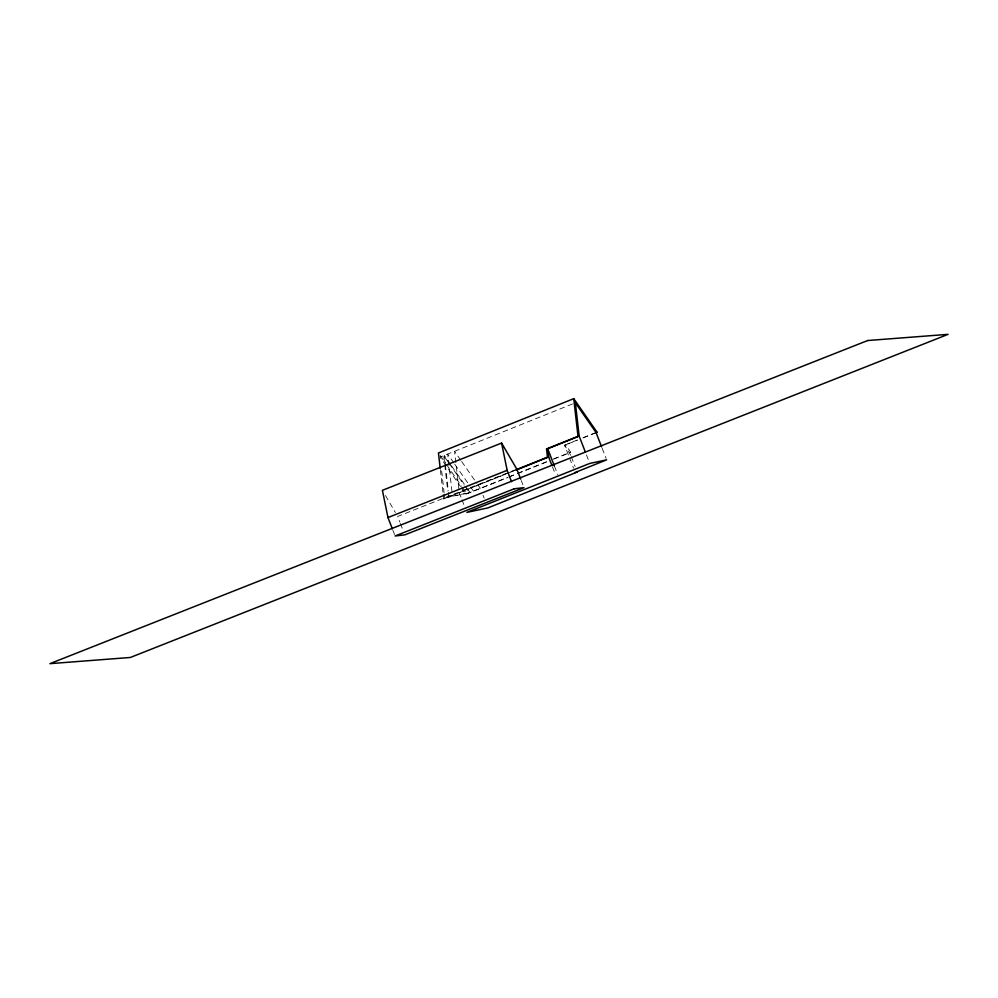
<?xml version="1.0" encoding="UTF-8"?>
<svg xmlns="http://www.w3.org/2000/svg" width="998" height="998" viewBox="0 0 998 998"><rect width="100%" height="100%" fill="white"/><g stroke="black" fill="none" stroke-linecap="round" stroke-linejoin="round"><path stroke-width="0.75" stroke-dasharray="4.99 3.74" d="M572.503 403.953L440.081 457.121L460.515 486.5M577.443 439.981L564.569 445.145L577.218 440.268M583.169 437.685L596.043 432.508M583.007 437.947L596.031 432.72M443.149 494.297L443.673 498.888L515.766 469.946M443.673 498.888L515.479 470.27M461.4 487.785L465.841 494.172L507.708 477.356M509.155 476.782L516.353 473.888M517.8 473.314L548.064 461.163M553.828 458.843L570.756 452.256L565.654 444.921M465.841 494.172L507.308 477.73M508.755 477.144L515.966 474.25M517.401 473.676L547.69 461.513M553.453 459.205L570.756 452.256M515.417 469.771L397.678 516.44L399.874 522.104M460.789 460.253L454.577 451.308L459.292 492.837L461.45 498.414M461.675 461.525L476.782 483.244M477.668 484.517L480.337 488.346M453.915 463.01L447.703 454.065L452.244 494.047M454.801 464.282L469.908 486.001M470.794 487.274L473.464 491.116M450.522 464.369L444.297 455.425L445.17 463.109M451.408 465.642L466.503 487.361M467.401 488.646L470.058 492.476L449.013 496.954L448.489 492.338M448.164 462.049L443.723 455.662L444.597 463.346M449.05 463.322L464.157 485.04M465.043 486.325L469.484 492.713L448.439 497.191L447.915 492.575M440.23 455.537L445.582 463.222M446.468 464.494L461.6 486.263M462.486 487.535L466.939 493.935M385.465 495.532L395.383 512.523M602.181 448.339L606.085 458.406M586.412 454.814L589.207 461.999M570.756 455.275L564.569 445.145L569.035 456.66M571.293 456.672L575.085 466.453M569.596 458.094L573.501 468.162M554.389 466.004L557.732 474.636M552.418 466.74L555.125 473.726M521.255 480.549L522.902 484.791M483.044 495.332L484.13 498.127M461.999 499.811L464.706 506.797M400.423 523.526L403.167 530.612M392.913 530.312L394.559 534.566M445.345 464.656L448.314 490.804M444.771 464.881L447.74 491.041M441.652 470.969L444.098 492.501M444.272 494.035L444.796 498.651M440.368 469.809L442.975 492.763"/><path stroke-width="1.5" d="M596.031 432.72L597.116 432.284L573.738 398.664L438.459 452.98L440.193 468.287M515.766 469.946L547.478 457.209L546.542 448.988L578.017 436.351L579.164 436.101L585.302 451.932M516.927 469.696L548.626 456.959L547.69 448.738L579.164 436.101L575.372 402.805L596.043 432.508L601.619 446.904M575.023 472.541L606.634 459.841L589.756 463.434L466.877 512.386L487.922 507.907L577.256 472.042M520.707 479.127L516.852 469.21L501.595 443.075L382.409 490.317L387.96 517.563L392.364 528.903M387.96 517.563L507.146 470.332L501.595 443.075M596.043 432.508L597.116 432.284M546.542 448.988L547.69 448.738L554.389 466.004M547.478 457.209L548.626 456.959L551.882 465.342M507.146 470.332L511.537 481.672M573.738 398.664L578.017 436.351M867.674 340.53L49.9 663.658L130.339 657.47L948.1 334.342L867.674 340.53M514.294 488.758L395.108 535.988L404.814 534.866L524 487.635L514.294 488.758"/></g></svg>
